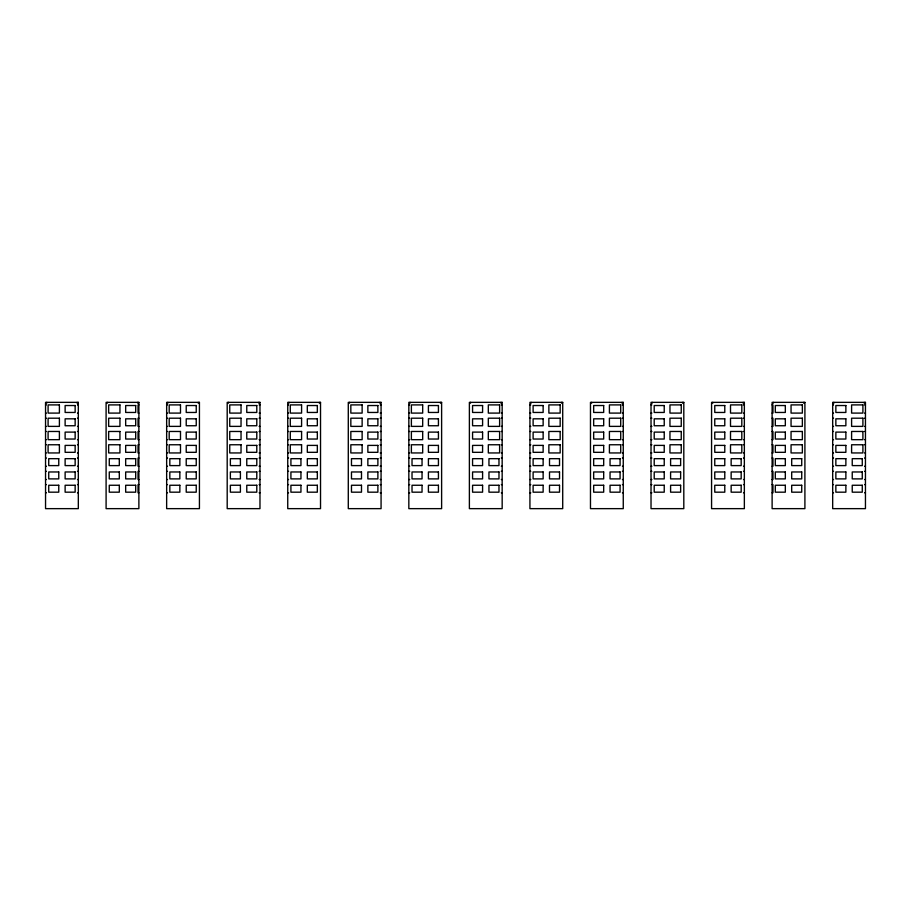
<?xml version="1.0" encoding="UTF-8"?>
<svg xmlns="http://www.w3.org/2000/svg" width="911" height="911" viewBox="0 0 911 911"><rect width="100%" height="100%" fill="white"/><g stroke="black" fill="none" stroke-linecap="round" stroke-linejoin="round"><path stroke-width="1.37" d="M45.55 404.905L46.381 404.905M77.492 404.905L78.323 404.905M138.882 404.905L138.039 404.905L138.039 413.093L138.882 413.093M166.645 404.905L167.476 404.905M259.134 404.905L259.977 404.905M287.739 404.905L288.571 404.905M380.229 404.905L381.071 404.905M408.834 404.905L409.665 404.905M501.335 404.905L502.166 404.905M529.929 404.905L530.771 404.905M622.429 404.905L623.261 404.905M651.023 404.905L651.866 404.905M743.524 404.905L744.355 404.905M772.118 404.905L772.961 404.905L772.961 413.093L772.118 413.093M832.677 404.905L833.508 404.905M864.619 404.905L865.45 404.905M45.55 413.093L46.381 413.093M77.492 413.093L78.323 413.093M166.645 413.093L167.476 413.093M259.134 413.093L259.977 413.093M287.739 413.093L288.571 413.093M380.229 413.093L381.071 413.093M408.834 413.093L409.665 413.093M501.335 413.093L502.166 413.093M529.929 413.093L530.771 413.093M622.429 413.093L623.261 413.093M651.023 413.093L651.866 413.093M743.524 413.093L744.355 413.093M832.677 413.093L833.508 413.093M864.619 413.093L865.45 413.093M45.55 418.195L46.381 418.195M77.492 418.195L78.323 418.195M138.882 418.195L138.039 418.195L138.039 426.382L138.882 426.382M166.645 418.195L167.476 418.195M259.134 418.195L259.977 418.195M287.739 418.195L288.571 418.195M380.229 418.195L381.071 418.195M408.834 418.195L409.665 418.195M501.335 418.195L502.166 418.195M529.929 418.195L530.771 418.195M622.429 418.195L623.261 418.195M651.023 418.195L651.866 418.195M743.524 418.195L744.355 418.195M772.118 418.195L772.961 418.195L772.961 426.382L772.118 426.382M832.677 418.195L833.508 418.195M864.619 418.195L865.45 418.195M45.55 426.382L46.381 426.382M77.492 426.382L78.323 426.382M166.645 426.382L167.476 426.382M259.134 426.382L259.977 426.382M287.739 426.382L288.571 426.382M380.229 426.382L381.071 426.382M408.834 426.382L409.665 426.382M501.335 426.382L502.166 426.382M529.929 426.382L530.771 426.382M622.429 426.382L623.261 426.382M651.023 426.382L651.866 426.382M743.524 426.382L744.355 426.382M832.677 426.382L833.508 426.382M864.619 426.382L865.45 426.382M45.55 431.472L46.381 431.472M77.492 431.472L78.323 431.472M138.882 431.472L138.039 431.472L138.039 439.671L138.882 439.671M166.645 431.472L167.476 431.472M259.134 431.472L259.977 431.472M287.739 431.472L288.571 431.472M380.229 431.472L381.071 431.472M408.834 431.472L409.665 431.472M501.335 431.472L502.166 431.472M529.929 431.472L530.771 431.472M622.429 431.472L623.261 431.472M651.023 431.472L651.866 431.472M743.524 431.472L744.355 431.472M772.118 431.472L772.961 431.472L772.961 439.671L772.118 439.671M832.677 431.472L833.508 431.472M864.619 431.472L865.45 431.472M45.55 439.671L46.381 439.671M77.492 439.671L78.323 439.671M166.645 439.671L167.476 439.671M259.134 439.671L259.977 439.671M287.739 439.671L288.571 439.671M380.229 439.671L381.071 439.671M408.834 439.671L409.665 439.671M501.335 439.671L502.166 439.671M529.929 439.671L530.771 439.671M622.429 439.671L623.261 439.671M651.023 439.671L651.866 439.671M743.524 439.671L744.355 439.671M832.677 439.671L833.508 439.671M864.619 439.671L865.45 439.671M45.55 444.762L46.381 444.762M77.492 444.762L78.323 444.762M138.882 444.762L138.039 444.762L138.039 452.949L138.882 452.949M166.645 444.762L167.476 444.762M259.134 444.762L259.977 444.762M287.739 444.762L288.571 444.762M380.229 444.762L381.071 444.762M408.834 444.762L409.665 444.762M501.335 444.762L502.166 444.762M529.929 444.762L530.771 444.762M622.429 444.762L623.261 444.762M651.023 444.762L651.866 444.762M743.524 444.762L744.355 444.762M772.118 444.762L772.961 444.762L772.961 452.949L772.118 452.949M832.677 444.762L833.508 444.762M864.619 444.762L865.45 444.762M45.55 452.949L46.381 452.949M77.492 452.949L78.323 452.949M166.645 452.949L167.476 452.949M259.134 452.949L259.977 452.949M287.739 452.949L288.571 452.949M380.229 452.949L381.071 452.949M408.834 452.949L409.665 452.949M501.335 452.949L502.166 452.949M529.929 452.949L530.771 452.949M622.429 452.949L623.261 452.949M651.023 452.949L651.866 452.949M743.524 452.949L744.355 452.949M832.677 452.949L833.508 452.949M864.619 452.949L865.45 452.949M45.55 458.051L46.381 458.051M77.492 458.051L78.323 458.051M138.882 458.051L138.039 458.051L138.039 466.238L138.882 466.238M166.645 458.051L167.476 458.051M259.134 458.051L259.977 458.051M287.739 458.051L288.571 458.051M380.229 458.051L381.071 458.051M408.834 458.051L409.665 458.051M501.335 458.051L502.166 458.051M529.929 458.051L530.771 458.051M622.429 458.051L623.261 458.051M651.023 458.051L651.866 458.051M743.524 458.051L744.355 458.051M772.118 458.051L772.961 458.051L772.961 466.238L772.118 466.238M832.677 458.051L833.508 458.051M864.619 458.051L865.45 458.051M45.55 466.238L46.381 466.238M77.492 466.238L78.323 466.238M166.645 466.238L167.476 466.238M259.134 466.238L259.977 466.238M287.739 466.238L288.571 466.238M380.229 466.238L381.071 466.238M408.834 466.238L409.665 466.238M501.335 466.238L502.166 466.238M529.929 466.238L530.771 466.238M622.429 466.238L623.261 466.238M651.023 466.238L651.866 466.238M743.524 466.238L744.355 466.238M832.677 466.238L833.508 466.238M864.619 466.238L865.45 466.238M45.55 471.329L46.381 471.329M77.492 471.329L78.323 471.329M138.882 471.329L138.039 471.329L138.039 479.528L138.882 479.528M166.645 471.329L167.476 471.329M259.134 471.329L259.977 471.329M287.739 471.329L288.571 471.329M380.229 471.329L381.071 471.329M408.834 471.329L409.665 471.329M501.335 471.329L502.166 471.329M529.929 471.329L530.771 471.329M622.429 471.329L623.261 471.329M651.023 471.329L651.866 471.329M743.524 471.329L744.355 471.329M772.118 471.329L772.961 471.329L772.961 479.528L772.118 479.528M832.677 471.329L833.508 471.329M864.619 471.329L865.45 471.329M45.55 479.528L46.381 479.528M77.492 479.528L78.323 479.528M166.645 479.528L167.476 479.528M259.134 479.528L259.977 479.528M287.739 479.528L288.571 479.528M380.229 479.528L381.071 479.528M408.834 479.528L409.665 479.528M501.335 479.528L502.166 479.528M529.929 479.528L530.771 479.528M622.429 479.528L623.261 479.528M651.023 479.528L651.866 479.528M743.524 479.528L744.355 479.528M832.677 479.528L833.508 479.528M864.619 479.528L865.45 479.528M45.55 484.618L46.381 484.618M77.492 484.618L78.323 484.618M138.882 484.618L138.039 484.618L138.039 492.805L138.882 492.805M166.645 484.618L167.476 484.618M259.134 484.618L259.977 484.618M287.739 484.618L288.571 484.618M380.229 484.618L381.071 484.618M408.834 484.618L409.665 484.618M501.335 484.618L502.166 484.618M529.929 484.618L530.771 484.618M622.429 484.618L623.261 484.618M651.023 484.618L651.866 484.618M743.524 484.618L744.355 484.618M772.118 484.618L772.961 484.618L772.961 492.805L772.118 492.805M832.677 484.618L833.508 484.618M864.619 484.618L865.45 484.618M45.55 492.805L46.381 492.805M77.492 492.805L78.323 492.805M166.645 492.805L167.476 492.805M259.134 492.805L259.977 492.805M287.739 492.805L288.571 492.805M380.229 492.805L381.071 492.805M408.834 492.805L409.665 492.805M501.335 492.805L502.166 492.805M529.929 492.805L530.771 492.805M622.429 492.805L623.261 492.805M651.023 492.805L651.866 492.805M743.524 492.805L744.355 492.805M832.677 492.805L833.508 492.805M864.619 492.805L865.45 492.805M864.277 402.355L864.277 403.186M833.838 402.355L833.838 403.186M803.73 402.355L803.73 403.186M773.291 402.355L773.291 403.186M743.182 402.355L743.182 403.186M712.744 402.355L712.744 403.186M682.635 402.355L682.635 403.186M652.196 402.355L652.196 403.186M622.088 402.355L622.088 403.186M591.649 402.355L591.649 403.186M561.54 402.355L561.54 403.186M531.102 402.355L531.102 403.186M500.993 402.355L500.993 403.186M470.554 402.355L470.554 403.186M440.446 402.355L440.446 403.186M410.007 402.355L410.007 403.186M379.898 402.355L379.898 403.186M349.46 402.355L349.46 403.186M319.351 402.355L319.351 403.186M288.912 402.355L288.912 403.186M258.804 402.355L258.804 403.186M228.365 402.355L228.365 403.186M198.256 402.355L198.256 403.186M167.818 402.355L167.818 403.186M137.709 402.355L137.709 403.186M107.27 402.355L107.27 403.186M77.162 402.355L77.162 403.186M46.723 402.355L46.723 403.186M78.323 402.355L45.55 402.355L45.55 508.645L78.323 508.645L78.323 402.355M138.882 402.355L106.097 402.355L106.097 508.645L138.882 508.645L138.882 402.355M199.429 402.355L166.645 402.355L166.645 508.645L199.429 508.645L199.429 402.355M259.977 402.355L227.192 402.355L227.192 508.645L259.977 508.645L259.977 402.355M320.524 402.355L287.739 402.355L287.739 508.645L320.524 508.645L320.524 402.355M381.071 402.355L348.287 402.355L348.287 508.645L381.071 508.645L381.071 402.355M441.619 402.355L408.834 402.355L408.834 508.645L441.619 508.645L441.619 402.355M502.166 402.355L469.381 402.355L469.381 508.645L502.166 508.645L502.166 402.355M562.713 402.355L529.929 402.355L529.929 508.645L562.713 508.645L562.713 402.355M623.261 402.355L590.476 402.355L590.476 508.645L623.261 508.645L623.261 402.355M683.808 402.355L651.023 402.355L651.023 508.645L683.808 508.645L683.808 402.355M744.355 402.355L711.571 402.355L711.571 508.645L744.355 508.645L744.355 402.355M804.903 402.355L772.118 402.355L772.118 508.645L804.903 508.645L804.903 402.355M865.45 402.355L832.677 402.355L832.677 508.645L865.45 508.645L865.45 402.355M59.397 404.905L48.101 404.905L48.101 413.093L59.397 413.093L59.397 404.905M119.945 404.905L108.648 404.905L108.648 413.093L119.945 413.093L119.945 404.905M180.492 404.905L169.195 404.905L169.195 413.093L180.492 413.093L180.492 404.905M241.039 404.905L229.743 404.905L229.743 413.093L241.039 413.093L241.039 404.905M301.587 404.905L290.29 404.905L290.29 413.093L301.587 413.093L301.587 404.905M362.134 404.905L350.837 404.905L350.837 413.093L362.134 413.093L362.134 404.905M422.681 404.905L411.385 404.905L411.385 413.093L422.681 413.093L422.681 404.905M499.615 404.905L488.319 404.905L488.319 413.093L499.615 413.093L499.615 404.905M560.163 404.905L548.866 404.905L548.866 413.093L560.163 413.093L560.163 404.905M620.71 404.905L609.413 404.905L609.413 413.093L620.71 413.093L620.71 404.905M681.257 404.905L669.961 404.905L669.961 413.093L681.257 413.093L681.257 404.905M741.805 404.905L730.508 404.905L730.508 413.093L741.805 413.093L741.805 404.905M802.352 404.905L791.055 404.905L791.055 413.093L802.352 413.093L802.352 404.905M862.899 404.905L851.603 404.905L851.603 413.093L862.899 413.093L862.899 404.905M75.146 405.532L65.125 405.532L65.125 412.455L75.146 412.455L75.146 405.532M135.693 405.532L125.672 405.532L125.672 412.455L135.693 412.455L135.693 405.532M196.241 405.532L186.22 405.532L186.22 412.455L196.241 412.455L196.241 405.532M256.788 405.532L246.767 405.532L246.767 412.455L256.788 412.455L256.788 405.532M317.335 405.532L307.314 405.532L307.314 412.455L317.335 412.455L317.335 405.532M377.883 405.532L367.862 405.532L367.862 412.455L377.883 412.455L377.883 405.532M438.43 405.532L428.409 405.532L428.409 412.455L438.43 412.455L438.43 405.532M482.591 405.532L472.57 405.532L472.57 412.455L482.591 412.455L482.591 405.532M543.138 405.532L533.117 405.532L533.117 412.455L543.138 412.455L543.138 405.532M603.686 405.532L593.665 405.532L593.665 412.455L603.686 412.455L603.686 405.532M664.233 405.532L654.212 405.532L654.212 412.455L664.233 412.455L664.233 405.532M724.78 405.532L714.759 405.532L714.759 412.455L724.78 412.455L724.78 405.532M785.328 405.532L775.307 405.532L775.307 412.455L785.328 412.455L785.328 405.532M845.875 405.532L835.854 405.532L835.854 412.455L845.875 412.455L845.875 405.532M59.397 418.195L48.101 418.195L48.101 426.382L59.397 426.382L59.397 418.195M119.945 418.195L108.648 418.195L108.648 426.382L119.945 426.382L119.945 418.195M180.492 418.195L169.195 418.195L169.195 426.382L180.492 426.382L180.492 418.195M241.039 418.195L229.743 418.195L229.743 426.382L241.039 426.382L241.039 418.195M301.587 418.195L290.29 418.195L290.29 426.382L301.587 426.382L301.587 418.195M362.134 418.195L350.837 418.195L350.837 426.382L362.134 426.382L362.134 418.195M422.681 418.195L411.385 418.195L411.385 426.382L422.681 426.382L422.681 418.195M499.615 418.195L488.319 418.195L488.319 426.382L499.615 426.382L499.615 418.195M560.163 418.195L548.866 418.195L548.866 426.382L560.163 426.382L560.163 418.195M620.71 418.195L609.413 418.195L609.413 426.382L620.71 426.382L620.71 418.195M681.257 418.195L669.961 418.195L669.961 426.382L681.257 426.382L681.257 418.195M741.805 418.195L730.508 418.195L730.508 426.382L741.805 426.382L741.805 418.195M802.352 418.195L791.055 418.195L791.055 426.382L802.352 426.382L802.352 418.195M862.899 418.195L851.603 418.195L851.603 426.382L862.899 426.382L862.899 418.195M75.146 418.821L65.125 418.821L65.125 425.744L75.146 425.744L75.146 418.821M135.693 418.821L125.672 418.821L125.672 425.744L135.693 425.744L135.693 418.821M196.241 418.821L186.22 418.821L186.22 425.744L196.241 425.744L196.241 418.821M256.788 418.821L246.767 418.821L246.767 425.744L256.788 425.744L256.788 418.821M317.335 418.821L307.314 418.821L307.314 425.744L317.335 425.744L317.335 418.821M377.883 418.821L367.862 418.821L367.862 425.744L377.883 425.744L377.883 418.821M438.43 418.821L428.409 418.821L428.409 425.744L438.43 425.744L438.43 418.821M482.591 418.821L472.57 418.821L472.57 425.744L482.591 425.744L482.591 418.821M543.138 418.821L533.117 418.821L533.117 425.744L543.138 425.744L543.138 418.821M603.686 418.821L593.665 418.821L593.665 425.744L603.686 425.744L603.686 418.821M664.233 418.821L654.212 418.821L654.212 425.744L664.233 425.744L664.233 418.821M724.78 418.821L714.759 418.821L714.759 425.744L724.78 425.744L724.78 418.821M785.328 418.821L775.307 418.821L775.307 425.744L785.328 425.744L785.328 418.821M845.875 418.821L835.854 418.821L835.854 425.744L845.875 425.744L845.875 418.821M59.397 431.472L48.101 431.472L48.101 439.671L59.397 439.671L59.397 431.472M119.945 431.472L108.648 431.472L108.648 439.671L119.945 439.671L119.945 431.472M180.492 431.472L169.195 431.472L169.195 439.671L180.492 439.671L180.492 431.472M241.039 431.472L229.743 431.472L229.743 439.671L241.039 439.671L241.039 431.472M301.587 431.472L290.29 431.472L290.29 439.671L301.587 439.671L301.587 431.472M362.134 431.472L350.837 431.472L350.837 439.671L362.134 439.671L362.134 431.472M422.681 431.472L411.385 431.472L411.385 439.671L422.681 439.671L422.681 431.472M499.615 431.472L488.319 431.472L488.319 439.671L499.615 439.671L499.615 431.472M560.163 431.472L548.866 431.472L548.866 439.671L560.163 439.671L560.163 431.472M620.71 431.472L609.413 431.472L609.413 439.671L620.71 439.671L620.71 431.472M681.257 431.472L669.961 431.472L669.961 439.671L681.257 439.671L681.257 431.472M741.805 431.472L730.508 431.472L730.508 439.671L741.805 439.671L741.805 431.472M802.352 431.472L791.055 431.472L791.055 439.671L802.352 439.671L802.352 431.472M862.899 431.472L851.603 431.472L851.603 439.671L862.899 439.671L862.899 431.472M75.146 432.11L65.125 432.11L65.125 439.034L75.146 439.034L75.146 432.11M135.693 432.11L125.672 432.11L125.672 439.034L135.693 439.034L135.693 432.11M196.241 432.11L186.22 432.11L186.22 439.034L196.241 439.034L196.241 432.11M256.788 432.11L246.767 432.11L246.767 439.034L256.788 439.034L256.788 432.11M317.335 432.11L307.314 432.11L307.314 439.034L317.335 439.034L317.335 432.11M377.883 432.11L367.862 432.11L367.862 439.034L377.883 439.034L377.883 432.11M438.43 432.11L428.409 432.11L428.409 439.034L438.43 439.034L438.43 432.11M482.591 432.11L472.57 432.11L472.57 439.034L482.591 439.034L482.591 432.11M543.138 432.11L533.117 432.11L533.117 439.034L543.138 439.034L543.138 432.11M603.686 432.11L593.665 432.11L593.665 439.034L603.686 439.034L603.686 432.11M664.233 432.11L654.212 432.11L654.212 439.034L664.233 439.034L664.233 432.11M724.78 432.11L714.759 432.11L714.759 439.034L724.78 439.034L724.78 432.11M785.328 432.11L775.307 432.11L775.307 439.034L785.328 439.034L785.328 432.11M845.875 432.11L835.854 432.11L835.854 439.034L845.875 439.034L845.875 432.11M59.397 444.762L48.101 444.762L48.101 452.949L59.397 452.949L59.397 444.762M119.945 444.762L108.648 444.762L108.648 452.949L119.945 452.949L119.945 444.762M180.492 444.762L169.195 444.762L169.195 452.949L180.492 452.949L180.492 444.762M241.039 444.762L229.743 444.762L229.743 452.949L241.039 452.949L241.039 444.762M301.587 444.762L290.29 444.762L290.29 452.949L301.587 452.949L301.587 444.762M362.134 444.762L350.837 444.762L350.837 452.949L362.134 452.949L362.134 444.762M422.681 444.762L411.385 444.762L411.385 452.949L422.681 452.949L422.681 444.762M499.615 444.762L488.319 444.762L488.319 452.949L499.615 452.949L499.615 444.762M560.163 444.762L548.866 444.762L548.866 452.949L560.163 452.949L560.163 444.762M620.71 444.762L609.413 444.762L609.413 452.949L620.71 452.949L620.71 444.762M681.257 444.762L669.961 444.762L669.961 452.949L681.257 452.949L681.257 444.762M741.805 444.762L730.508 444.762L730.508 452.949L741.805 452.949L741.805 444.762M802.352 444.762L791.055 444.762L791.055 452.949L802.352 452.949L802.352 444.762M862.899 444.762L851.603 444.762L851.603 452.949L862.899 452.949L862.899 444.762M75.146 445.399L65.125 445.399L65.125 452.323L75.146 452.323L75.146 445.399M135.693 445.399L125.672 445.399L125.672 452.323L135.693 452.323L135.693 445.399M196.241 445.399L186.22 445.399L186.22 452.323L196.241 452.323L196.241 445.399M256.788 445.399L246.767 445.399L246.767 452.323L256.788 452.323L256.788 445.399M317.335 445.399L307.314 445.399L307.314 452.323L317.335 452.323L317.335 445.399M377.883 445.399L367.862 445.399L367.862 452.323L377.883 452.323L377.883 445.399M438.43 445.399L428.409 445.399L428.409 452.323L438.43 452.323L438.43 445.399M482.591 445.399L472.57 445.399L472.57 452.323L482.591 452.323L482.591 445.399M543.138 445.399L533.117 445.399L533.117 452.323L543.138 452.323L543.138 445.399M603.686 445.399L593.665 445.399L593.665 452.323L603.686 452.323L603.686 445.399M664.233 445.399L654.212 445.399L654.212 452.323L664.233 452.323L664.233 445.399M724.78 445.399L714.759 445.399L714.759 452.323L724.78 452.323L724.78 445.399M785.328 445.399L775.307 445.399L775.307 452.323L785.328 452.323L785.328 445.399M845.875 445.399L835.854 445.399L835.854 452.323L845.875 452.323L845.875 445.399M58.759 458.677L48.727 458.677L48.727 465.601L58.759 465.601L58.759 458.677M75.146 458.677L65.125 458.677L65.125 465.601L75.146 465.601L75.146 458.677M119.307 458.677L109.274 458.677L109.274 465.601L119.307 465.601L119.307 458.677M135.693 458.677L125.672 458.677L125.672 465.601L135.693 465.601L135.693 458.677M179.854 458.677L169.822 458.677L169.822 465.601L179.854 465.601L179.854 458.677M196.241 458.677L186.22 458.677L186.22 465.601L196.241 465.601L196.241 458.677M240.402 458.677L230.369 458.677L230.369 465.601L240.402 465.601L240.402 458.677M256.788 458.677L246.767 458.677L246.767 465.601L256.788 465.601L256.788 458.677M300.949 458.677L290.916 458.677L290.916 465.601L300.949 465.601L300.949 458.677M317.335 458.677L307.314 458.677L307.314 465.601L317.335 465.601L317.335 458.677M361.496 458.677L351.475 458.677L351.475 465.601L361.496 465.601L361.496 458.677M377.883 458.677L367.862 458.677L367.862 465.601L377.883 465.601L377.883 458.677M422.044 458.677L412.023 458.677L412.023 465.601L422.044 465.601L422.044 458.677M438.43 458.677L428.409 458.677L428.409 465.601L438.43 465.601L438.43 458.677M482.591 458.677L472.57 458.677L472.57 465.601L482.591 465.601L482.591 458.677M498.977 458.677L488.956 458.677L488.956 465.601L498.977 465.601L498.977 458.677M543.138 458.677L533.117 458.677L533.117 465.601L543.138 465.601L543.138 458.677M559.525 458.677L549.504 458.677L549.504 465.601L559.525 465.601L559.525 458.677M603.686 458.677L593.665 458.677L593.665 465.601L603.686 465.601L603.686 458.677M620.084 458.677L610.051 458.677L610.051 465.601L620.084 465.601L620.084 458.677M664.233 458.677L654.212 458.677L654.212 465.601L664.233 465.601L664.233 458.677M680.631 458.677L670.598 458.677L670.598 465.601L680.631 465.601L680.631 458.677M724.78 458.677L714.759 458.677L714.759 465.601L724.78 465.601L724.78 458.677M741.178 458.677L731.146 458.677L731.146 465.601L741.178 465.601L741.178 458.677M785.328 458.677L775.307 458.677L775.307 465.601L785.328 465.601L785.328 458.677M801.726 458.677L791.693 458.677L791.693 465.601L801.726 465.601L801.726 458.677M845.875 458.677L835.854 458.677L835.854 465.601L845.875 465.601L845.875 458.677M862.273 458.677L852.24 458.677L852.24 465.601L862.273 465.601L862.273 458.677M58.759 471.966L48.727 471.966L48.727 478.89L58.759 478.89L58.759 471.966M75.146 471.966L65.125 471.966L65.125 478.89L75.146 478.89L75.146 471.966M119.307 471.966L109.274 471.966L109.274 478.89L119.307 478.89L119.307 471.966M135.693 471.966L125.672 471.966L125.672 478.89L135.693 478.89L135.693 471.966M179.854 471.966L169.822 471.966L169.822 478.89L179.854 478.89L179.854 471.966M196.241 471.966L186.22 471.966L186.22 478.89L196.241 478.89L196.241 471.966M240.402 471.966L230.369 471.966L230.369 478.89L240.402 478.89L240.402 471.966M256.788 471.966L246.767 471.966L246.767 478.89L256.788 478.89L256.788 471.966M300.949 471.966L290.916 471.966L290.916 478.89L300.949 478.89L300.949 471.966M317.335 471.966L307.314 471.966L307.314 478.89L317.335 478.89L317.335 471.966M361.496 471.966L351.475 471.966L351.475 478.89L361.496 478.89L361.496 471.966M377.883 471.966L367.862 471.966L367.862 478.89L377.883 478.89L377.883 471.966M422.044 471.966L412.023 471.966L412.023 478.89L422.044 478.89L422.044 471.966M438.43 471.966L428.409 471.966L428.409 478.89L438.43 478.89L438.43 471.966M482.591 471.966L472.57 471.966L472.57 478.89L482.591 478.89L482.591 471.966M498.977 471.966L488.956 471.966L488.956 478.89L498.977 478.89L498.977 471.966M543.138 471.966L533.117 471.966L533.117 478.89L543.138 478.89L543.138 471.966M559.525 471.966L549.504 471.966L549.504 478.89L559.525 478.89L559.525 471.966M603.686 471.966L593.665 471.966L593.665 478.89L603.686 478.89L603.686 471.966M620.084 471.966L610.051 471.966L610.051 478.89L620.084 478.89L620.084 471.966M664.233 471.966L654.212 471.966L654.212 478.89L664.233 478.89L664.233 471.966M680.631 471.966L670.598 471.966L670.598 478.89L680.631 478.89L680.631 471.966M724.78 471.966L714.759 471.966L714.759 478.89L724.78 478.89L724.78 471.966M741.178 471.966L731.146 471.966L731.146 478.89L741.178 478.89L741.178 471.966M785.328 471.966L775.307 471.966L775.307 478.89L785.328 478.89L785.328 471.966M801.726 471.966L791.693 471.966L791.693 478.89L801.726 478.89L801.726 471.966M845.875 471.966L835.854 471.966L835.854 478.89L845.875 478.89L845.875 471.966M862.273 471.966L852.24 471.966L852.24 478.89L862.273 478.89L862.273 471.966M58.759 485.256L48.727 485.256L48.727 492.179L58.759 492.179L58.759 485.256M75.146 485.256L65.125 485.256L65.125 492.179L75.146 492.179L75.146 485.256M119.307 485.256L109.274 485.256L109.274 492.179L119.307 492.179L119.307 485.256M135.693 485.256L125.672 485.256L125.672 492.179L135.693 492.179L135.693 485.256M179.854 485.256L169.822 485.256L169.822 492.179L179.854 492.179L179.854 485.256M196.241 485.256L186.22 485.256L186.22 492.179L196.241 492.179L196.241 485.256M240.402 485.256L230.369 485.256L230.369 492.179L240.402 492.179L240.402 485.256M256.788 485.256L246.767 485.256L246.767 492.179L256.788 492.179L256.788 485.256M300.949 485.256L290.916 485.256L290.916 492.179L300.949 492.179L300.949 485.256M317.335 485.256L307.314 485.256L307.314 492.179L317.335 492.179L317.335 485.256M361.496 485.256L351.475 485.256L351.475 492.179L361.496 492.179L361.496 485.256M377.883 485.256L367.862 485.256L367.862 492.179L377.883 492.179L377.883 485.256M422.044 485.256L412.023 485.256L412.023 492.179L422.044 492.179L422.044 485.256M438.43 485.256L428.409 485.256L428.409 492.179L438.43 492.179L438.43 485.256M482.591 485.256L472.57 485.256L472.57 492.179L482.591 492.179L482.591 485.256M498.977 485.256L488.956 485.256L488.956 492.179L498.977 492.179L498.977 485.256M543.138 485.256L533.117 485.256L533.117 492.179L543.138 492.179L543.138 485.256M559.525 485.256L549.504 485.256L549.504 492.179L559.525 492.179L559.525 485.256M603.686 485.256L593.665 485.256L593.665 492.179L603.686 492.179L603.686 485.256M620.084 485.256L610.051 485.256L610.051 492.179L620.084 492.179L620.084 485.256M664.233 485.256L654.212 485.256L654.212 492.179L664.233 492.179L664.233 485.256M680.631 485.256L670.598 485.256L670.598 492.179L680.631 492.179L680.631 485.256M724.78 485.256L714.759 485.256L714.759 492.179L724.78 492.179L724.78 485.256M741.178 485.256L731.146 485.256L731.146 492.179L741.178 492.179L741.178 485.256M785.328 485.256L775.307 485.256L775.307 492.179L785.328 492.179L785.328 485.256M801.726 485.256L791.693 485.256L791.693 492.179L801.726 492.179L801.726 485.256M845.875 485.256L835.854 485.256L835.854 492.179L845.875 492.179L845.875 485.256M862.273 485.256L852.24 485.256L852.24 492.179L862.273 492.179L862.273 485.256"/></g></svg>
